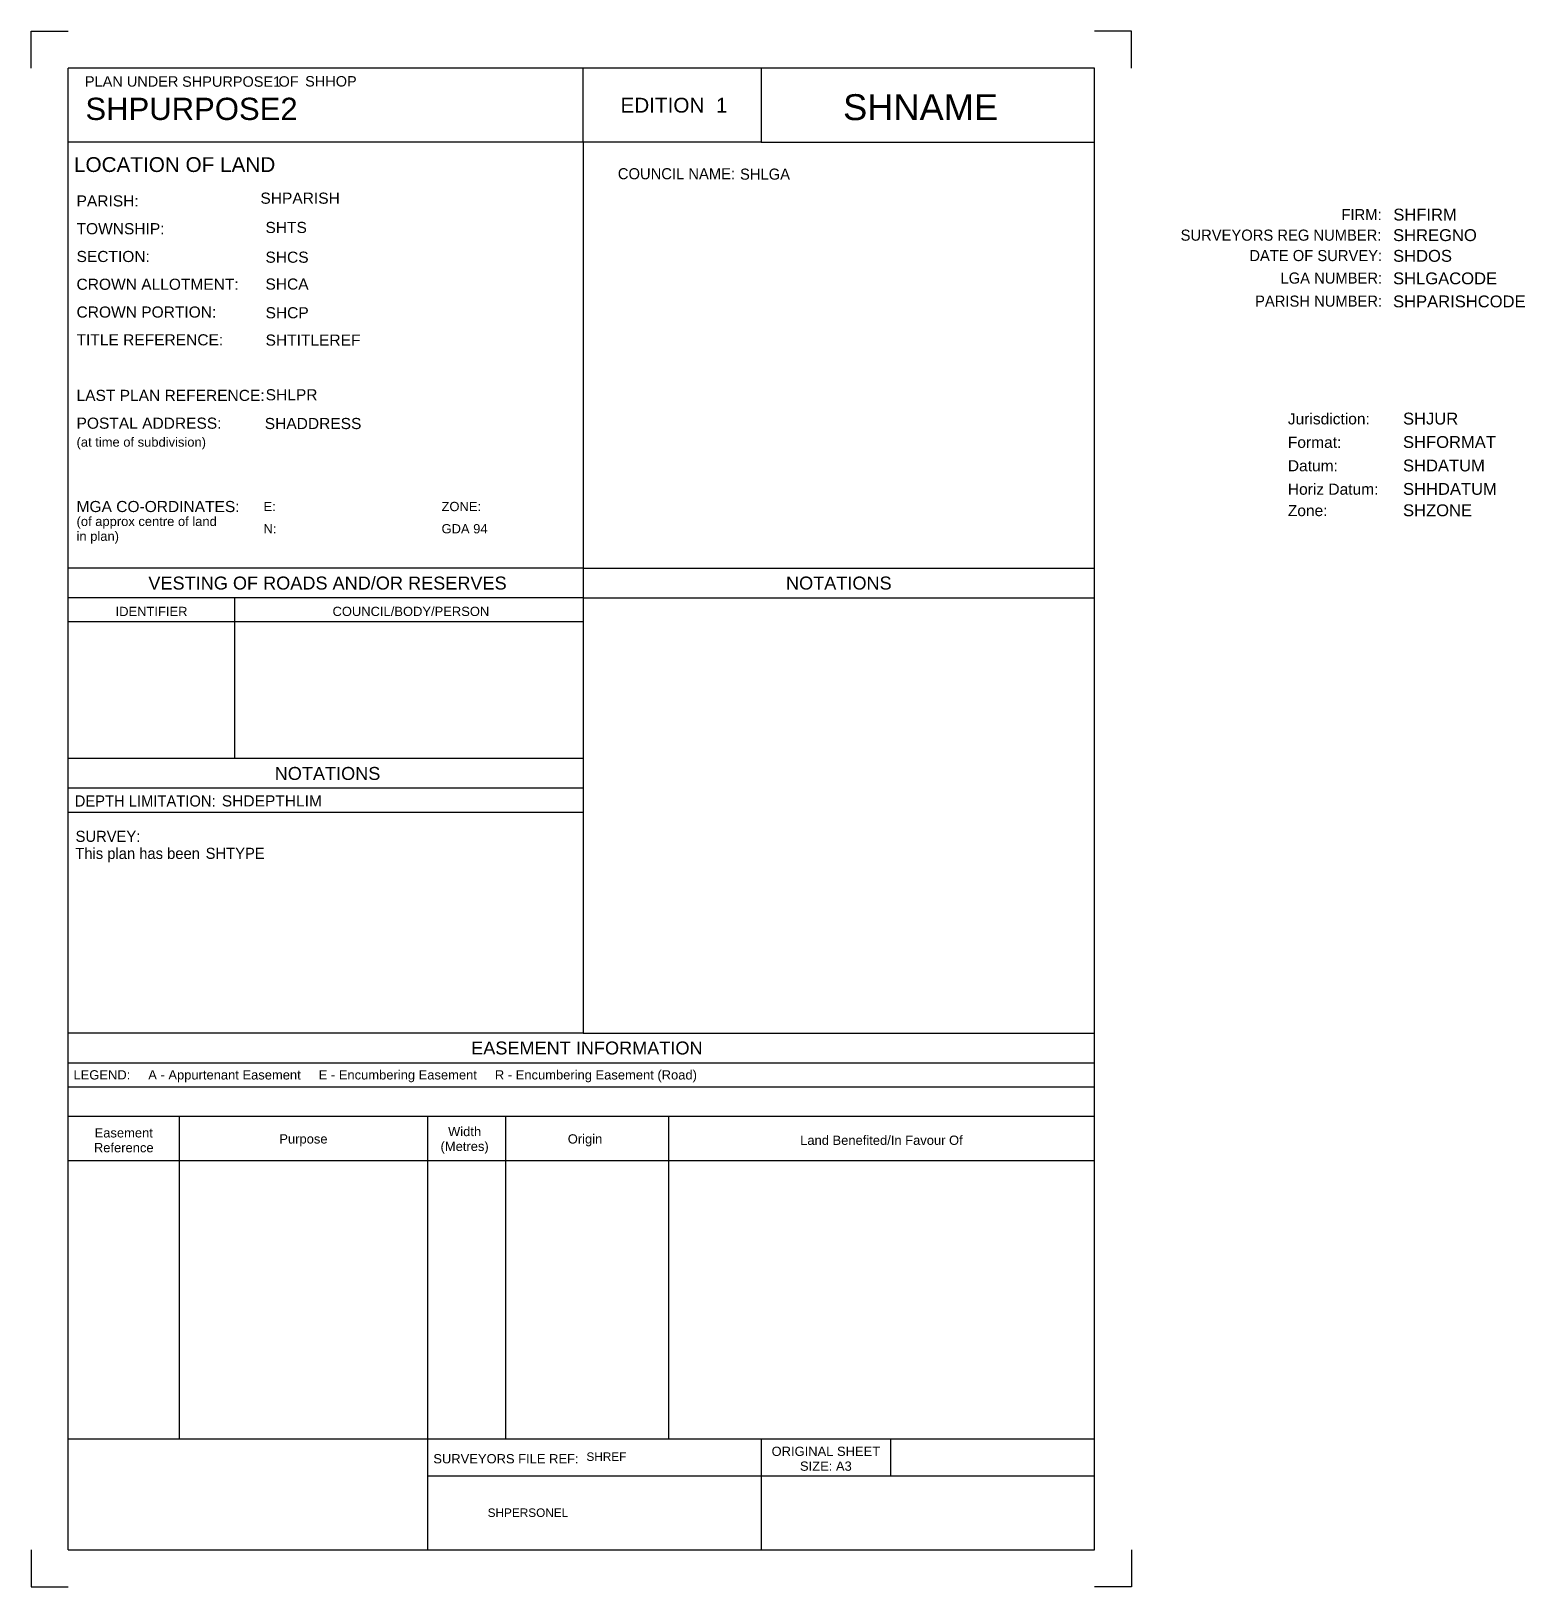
# Model space of a CAD drawing. Extents: x 0 to 403, y 0 to 420.
import ezdxf
from ezdxf.enums import TextEntityAlignment as Align

# ---------------------------------------------------------------- set-up
doc = ezdxf.new("R2010")
doc.units = 0
doc.header["$MEASUREMENT"] = 0
doc.styles.add('ARIAL', font='arial.ttf')
doc.styles.add('DSE_3.0mm_Arial', font='arial.ttf', dxfattribs={"height": 0.003})
doc.styles.get("Standard").update_dxf_attribs({"font": 'arial.ttf'})
doc.styles.add('Style-Arial', font='arial.ttf')

msp = doc.modelspace()

# ---------------------------------------------------------------- linework, layer by layer
for p, q in [((297, 420), (287, 420)), ((0, 420), (10, 420)), ((0, 410), (0, 420)), ((297, 410), (297, 420)), ((10, 10), (10, 410)), ((287, 410), (10, 410)), ((149, 390), (149, 410)), ((197, 410), (197, 390)), ((287, 10), (287, 410)), ((149, 390), (10, 390)), ((149, 390), (149, 275.99)), ((197, 390), (149, 390)), ((197, 390), (287, 390)), ((149, 275), (10, 275)), ((149, 275.99), (149, 267.99)), ((149, 275), (287, 275)), ((149, 267), (10, 267)), ((55, 260.5), (55, 267)), ((149, 267.99), (149, 261.49)), ((149, 267), (287, 267)), ((55, 260.5), (10, 260.5)), ((149, 260.5), (55, 260.5)), ((55, 223.6), (55, 260.5)), ((149, 261.49), (149, 224.59)), ((149, 223.6), (10, 223.6)), ((149, 224.59), (149, 216.59)), ((149, 215.6), (10, 215.6)), ((149, 216.59), (149, 210.09)), ((149, 210.09), (149, 149.48)), ((149, 209.1), (10, 209.1)), ((149, 149.48), (10, 149.48)), ((149, 149.48), (287, 149.48)), ((10, 141.48), (287, 141.48)), ((10, 134.98), (287, 134.98)), ((287, 126.98), (10, 126.98)), ((40, 126.98), (40, 40)), ((107, 126.98), (107, 40)), ((128, 126.98), (128, 40)), ((172, 126.98), (172, 40)), ((287, 114.98), (10, 114.98)), ((10, 40), (287, 40)), ((107, 40), (107, 30)), ((197, 40), (197, 10)), ((232, 30), (232, 40)), ((107, 30), (107, 10)), ((107, 30), (197, 30)), ((197, 30), (287, 30)), ((0, 10), (0, 0)), ((10, 10), (287, 10)), ((297, 10), (297, 0)), ((0, 0), (10, 0)), ((297, 0), (287, 0))]:
    msp.add_line(p, q)

# ---------------------------------------------------------------- texts
for s, p in [('PLAN UNDER ', (14.53, 405.01)), ('OF', (66.77, 405.01))]:
    msp.add_text(s, height=2.8).set_placement(p)
at = {"style": 'Style-Arial'}
for s, height, p in [('EDITION  1', 4, (173.5, 400)), ('VESTING OF ROADS AND/OR RESERVES', 3.5, (80, 271)), ('NOTATIONS', 3.5, (218, 271)), ('NOTATIONS', 3.5, (80, 219.6)), ('EASEMENT INFORMATION', 3.5, (150, 145.48))]:
    msp.add_text(s, height=height, dxfattribs=at).set_placement(p, align=Align.MIDDLE_CENTER)
for s, height, p in [('LOCATION OF LAND', 4, (11.57, 383.97)), ('PARISH: ', 3, (12.26, 374.16)), ('TOWNSHIP: ', 3, (12.26, 366.66)), ('SECTION: ', 3, (12.26, 359.16)), ('CROWN ALLOTMENT: ', 3, (12.26, 351.66)), ('CROWN PORTION: ', 3, (12.26, 344.16)), ('TITLE REFERENCE:', 3, (12.26, 336.66)), ('LAST PLAN REFERENCE: ', 3, (12.26, 321.66)), ('POSTAL ADDRESS:', 3, (12.26, 314.16)), ('(at time of subdivision)', 2.5, (12.26, 309.06)), ('MGA CO-ORDINATES:', 3, (12.26, 291.66)), ('E:', 2.5, (62.72, 291.66)), ('ZONE:', 2.5, (110.77, 291.66)), ('N:', 2.5, (62.72, 285.66)), ('GDA 94', 2.5, (110.77, 285.66)), ('LEGEND:     A - Appurtenant Easement     E - Encumbering Easement     R - Encumbering Easement (Road)', 2.5, (11.43, 138.23))]:
    msp.add_text(s, height=height, dxfattribs=at).set_placement(p, align=Align.MIDDLE_LEFT)
at = {"width": 0.95}
for s, p in [('COUNCIL NAME:', (158.36, 380)), ('DEPTH LIMITATION:', (11.76, 210.67)), ('SURVEY:', (12, 201.12)), ('This plan has been', (11.92, 196.51))]:
    msp.add_text(s, height=3, dxfattribs=at).set_placement(p)
for s, p in [('FIRM:', (364.49, 368.97)), ('SURVEYORS REG NUMBER:', (364.44, 363.42)), ('DATE OF SURVEY:', (364.63, 357.91)), ('LGA NUMBER:', (364.63, 351.83)), ('PARISH NUMBER:', (364.63, 345.61))]:
    msp.add_text(s, height=3, dxfattribs=at).set_placement(p, align=Align.RIGHT)
at = {"style": 'ARIAL'}
for s, p in [('Jurisdiction:', (339.19, 313.83)), ('Format:', (339.19, 307.5)), ('Datum:', (339.19, 301.17)), ('Horiz Datum:', (339.19, 294.84)), ('Zone:', (339.19, 289.07))]:
    msp.add_text(s, height=3, dxfattribs=at).set_placement(p)
at = {"char_height": 2.5}
for s, insert, attachment_point, line_spacing_factor, style in [('(of approx centre of land \\Pin plan)', (12.26, 285.27), 4, 0.96, 'Style-Arial'), ('COUNCIL/BODY/PERSON', (102.5, 263.33), 5, 0.96, 'Style-Arial'), ('IDENTIFIER', (32.5, 263.33), 5, 0.96, 'Style-Arial'), ('Easement\\PReference', (25, 120.56), 5, 0.96, 'Style-Arial'), ('Purpose', (73.5, 120.56), 5, 0.96, 'Style-Arial'), ('Width\\P(Metres)', (117, 120.56), 5, 0.96, 'Style-Arial'), ('Origin', (149.5, 120.56), 5, 0.96, 'Style-Arial'), ('Land Benefited/In Favour Of', (229.5, 120.56), 5, 0.96, 'Style-Arial'), ('ORIGINAL SHEET\\PSIZE: A3', (214.5, 34.58), 5, 0.96, 'Style-Arial'), ('SURVEYORS FILE REF:', (108.56, 34.58), 4, 0.6, 'DSE_3.0mm_Arial')]:
    msp.add_mtext(s, dxfattribs=dict(at, insert=insert, attachment_point=attachment_point, line_spacing_factor=line_spacing_factor, style=style))
for tag, p, height in [('SHPURPOSE1', (40.75, 404.98), 2.8), ('SHHOP', (73.96, 405.05), 2.8), ('SHPURPOSE2', (14.65, 396.01), 6), ('SHPARISH', (61.89, 373.4), 3), ('SHTS', (63.25, 365.5), 3), ('SHCS', (63.25, 357.47), 3), ('SHCA', (63.25, 350.22), 3), ('SHCP', (63.28, 342.47), 3), ('SHLPR', (63.31, 320.33), 3), ('SHDEPTHLIM', (51.47, 210.69), 3)]:
    msp.add_attdef(tag, p, '', height=height)
at = {"style": 'ARIAL'}
for tag, p, s, height in [('SHNAME', (219.15, 395.97), '', 7), ('SHFIRM', (367.65, 368.87), '', 3.2), ('SHREGNO', (367.59, 363.32), '', 3.2), ('SHDOS', (367.59, 357.73), '', 3.2), ('SHLGACODE', (367.59, 351.65), '', 3.2), ('SHPARISHCODE', (367.59, 345.43), '', 3.2), ('SHJUR', (370.27, 313.8), 'New South Wales', 3.2), ('SHFORMAT', (370.27, 307.47), '', 3.2), ('SHDATUM', (370.27, 301.14), '', 3.2), ('SHHDATUM', (370.27, 294.81), '', 3.2), ('SHZONE', (370.27, 289.04), '', 3.2)]:
    msp.add_attdef(tag, p, s, height=height, dxfattribs=at)
for tag, p, height, width in [('SHLGA', (191.33, 379.89), 3, 0.95), ('SHTYPE', (47.11, 196.54), 3, 0.95), ('SHREF', (149.88, 34.01), 2.3, 0.99), ('SHPERSONEL', (123.22, 18.88), 2.3, 0.99)]:
    msp.add_attdef(tag, p, '', height=height, dxfattribs=dict(width=width))
for tag, p in [('SHTITLEREF', (63.28, 338.09)), ('SHADDRESS', (63.06, 315.57))]:
    msp.add_attdef(tag, text='', height=3).set_placement(p, align=Align.TOP_LEFT)

doc.saveas('drawing.dxf')
